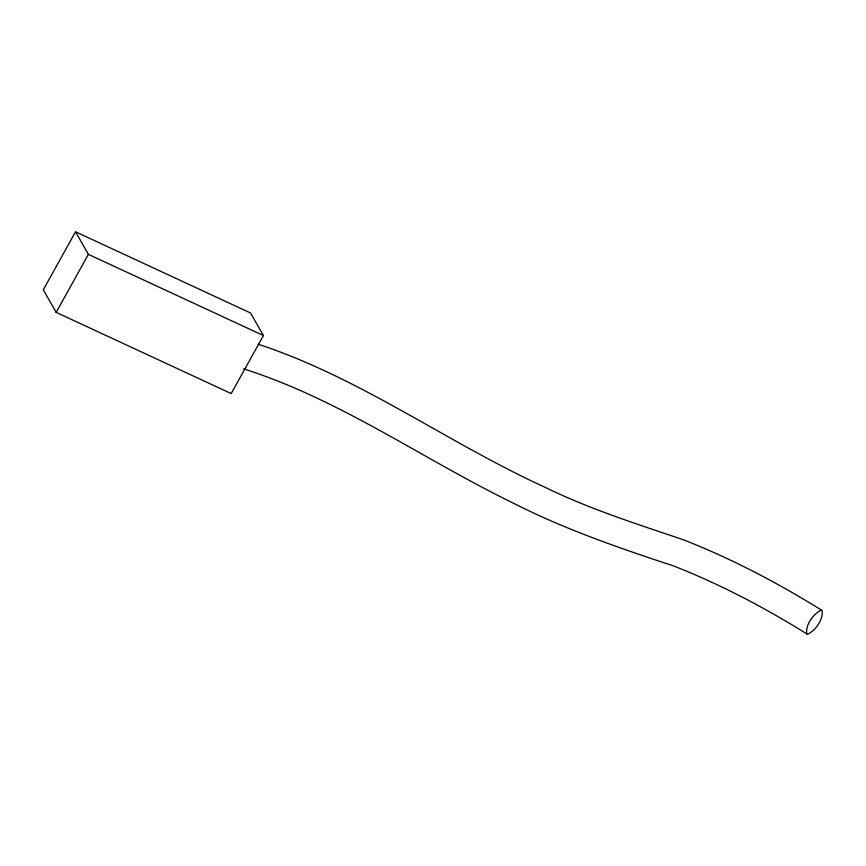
<?xml version="1.0" encoding="UTF-8"?>
<svg xmlns="http://www.w3.org/2000/svg" width="866" height="866" viewBox="0 0 866 866"><rect width="100%" height="100%" fill="white"/><g stroke="black" fill="none" stroke-linecap="round" stroke-linejoin="round"><path stroke-width="1.3" d="M75.526 231.796L43.3 289.807L56.171 312.377L231.19 393.565L263.416 335.553L250.545 312.983L75.526 231.796L88.386 254.355L263.416 335.553M56.171 312.377L88.386 254.355M821.087 610.194C812.99 614.232 805.542 624.657 806.69 633.836L807.751 634.204C815.848 630.167 823.252 619.731 822.159 610.573L820.622 609.891M243.66 368.862C339.829 399.486 422.597 458.85 512.553 502.778C563.896 528.888 618.313 547.788 672.904 565.693C719.516 583.9 763.996 607.272 806.462 633.685L806.69 633.836M258.144 344.224C360.375 377.782 447.625 442.764 544.811 487.179C589.237 508.927 636.402 523.833 683.101 539.68C731.391 558.538 777.462 582.753 821.455 610.108"/></g></svg>
